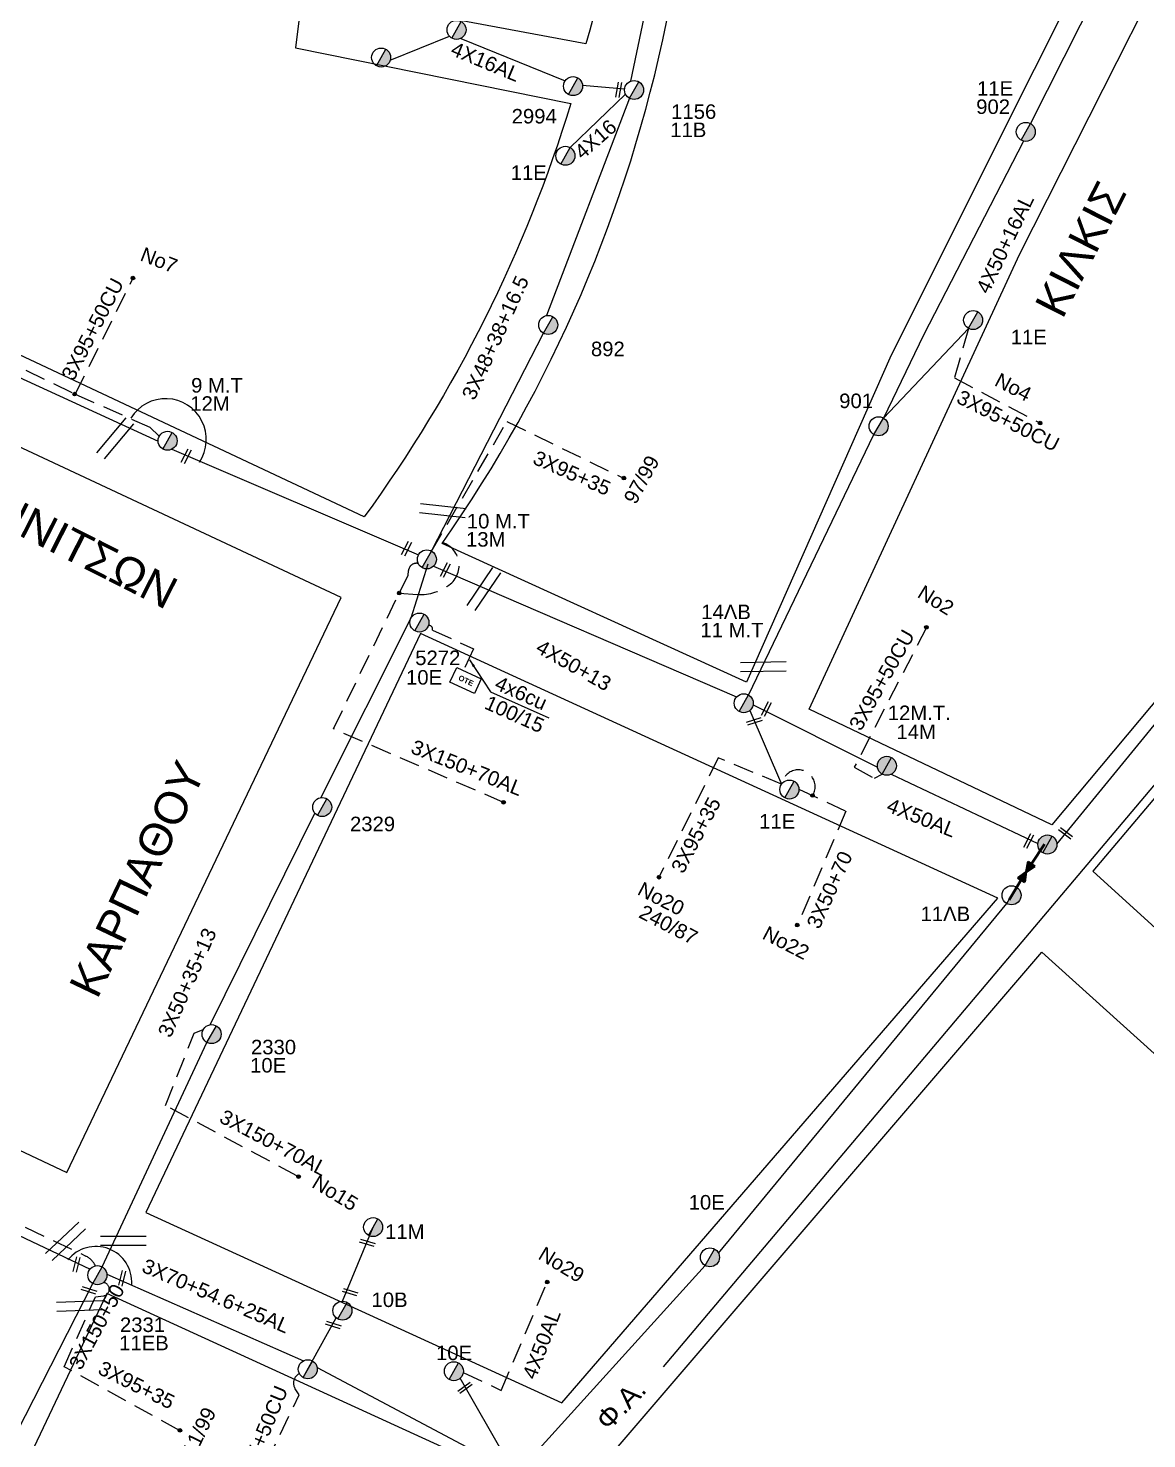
# Model space of a CAD drawing. Header units: millimetres. Extents: x 898 to 3196, y 765 to 1779.
# Drawn here: x 1349.9 to 1488.6, y 1105.9 to 1280.9 of the extents above; entities that cross this region are included whole.
import ezdxf
from ezdxf.enums import TextEntityAlignment as Align

# ---------------------------------------------------------------- set-up
doc = ezdxf.new("R2010")
doc.units = ezdxf.units.MM
doc.linetypes.add('DASHED', pattern=[19.05, 12.7, -6.35])
for name, color, linetype in [('Pillar OTE', 7, 'Continuous'), ('Γέφυρες Εναερίου Δικτύου', 7, 'DASHED'), ('Γυμνά εναέρια ΧΤ (3Φ)   4x16AL', 7, 'Continuous'), ('Γυμνά εναέρια ΧΤ (3Φ)   4x50AL', 7, 'Continuous'), ('Γυμνά εναέρια ΧΤ και ΦΟΠ (3Φ)   4x50+16AL', 7, 'Continuous'), ('Εναέρια παροχή ΧΤ 4x16', 7, 'SYN_LINE'), ('Επίτονοι', 7, 'Continuous'), ('Επιγραφές - Σχήματα', 7, 'Continuous'), ('Καλώδια ΧΤ   3x150+50AL', 7, 'DASHED'), ('Καλώδια ΧΤ   3x150+50CU', 7, 'DASHED'), ('Καλώδια ΧΤ   3x150+70AL', 7, 'DASHED'), ('Καλώδια ΧΤ   3x48+38+16.5', 7, 'DASHED'), ('Καλώδια ΧΤ   3x50+35+13', 7, 'SYN_LINE'), ('Καλώδια ΧΤ   3x95+35CU', 7, 'DASHED'), ('Καλώδια ΧΤ   3x95+50CU', 7, 'DASHED'), ('Καλώδια ΧΤ   4x50+13', 7, 'SYN_LINE'), ('Μηχανική τομή', 7, 'Continuous'), ('Στύλος Ξύλινος', 7, 'Continuous'), ('Στύλος Ξύλινος @ 1', 7, 'Continuous'), ('Στύλος ΦΜ', 7, 'Continuous'), ('Στύλος ΦΜ @ 1', 7, 'Continuous'), ('Συνδέσεις', 7, 'Continuous'), ('Συνεστραμμένα ΧΤ   3x70+54.6+25AL', 7, 'SYN_LINE'), ('Τομή', 7, 'Continuous'), ('Υπόβαθρο ΔΕΗ', 7, 'Continuous'), ('Υπόγεια Καλώδια Δικτύου ΧΤ   .10', 7, 'DASHED'), ('Υπόγεια καλώδια Παροχών ΧΤ   4x50AL', 7, 'DASHED'), ('Υπόγεια καλώδια Παροχών ΧΤ   4x6', 7, 'DASHED')]:
    doc.layers.add(name, color=color, linetype=linetype)
doc.styles.add('ar', font='arial.ttf')
doc.styles.get("Standard").update_dxf_attribs({"font": 'arial.ttf'})
doc.linetypes.add('SYN_LINE', pattern='A,0.5,-0.0001,["/\\/\\/\\/",Standard,S=0.1,R=0,X=0,Y=-0.05],-0.25', length=0.7501)
doc.dimstyles.new('ISO-25', dxfattribs={"dimtxt": 2.5, "dimasz": 2.5, "dimexe": 1.25, "dimexo": 0.625, "dimtad": 1, "dimtxsty": 'Standard', "dimcen": 2.5, "dimadec": 0, "dimazin": 0, "dimtfac": 1, "dimtmove": 0, "dimatfit": 3, "dimfxl": 1, "dimarcsym": 0})

# ---------------------------------------------------------------- blocks, each defined once
blk = doc.blocks.new('ΥΠΑΡΧΩΝ ΤΣΙΜΕΝΤΕΝΙΟΣ ΣΤΥΛΟΣ')
at = {"layer": 'Στύλος ΦΜ'}
blk.add_hatch(color=7, dxfattribs=at).paths.add_polyline_path([(-1.29, -2.28, 0.574793), (2.62, 0, 0.268822), (1.3, 2.27)])
at = {"layer": 'Στύλος ΦΜ', "color": 7}
blk.add_line((-1.29, -2.28), (1.3, 2.27), dxfattribs=at)
blk.add_circle((0, 0), 2.62, dxfattribs=at)
at = {"layer": 'Στύλος ΦΜ', "flags": 4}
for tag, p in [('ΑΡΙΘΜΟΣ', (-4.68, 8.05)), ('ΤΥΠΟΣ', (-4.91, 3.03))]:
    blk.add_attdef(tag, p, '', height=4, dxfattribs=at)
blk = doc.blocks.new('ΥΠΑΡΧΩΝ ΞΥΛΙΝΟΣ ΣΤΥΛΟΣ')
at = {"layer": 'Στύλος Ξύλινος'}
h = blk.add_hatch(color=7, dxfattribs=at)
h.paths.add_polyline_path([(-2.62, 0, 0.270008), (-1.29, -2.28), (1.3, 2.27, 0.576266)])
h.paths.add_polyline_path([(-1.29, -2.28, 0.574793), (2.62, 0, 0.268822), (1.3, 2.27)])
at = {"layer": 'Στύλος Ξύλινος', "color": 7}
blk.add_line((-1.29, -2.28), (1.3, 2.27), dxfattribs=at)
blk.add_circle((0, 0), 2.62, dxfattribs=at)
at = {"layer": 'Στύλος Ξύλινος', "flags": 4}
for tag, p in [('ΑΡΙΘΜΟΣ', (-4.91, 8.6)), ('ΤΥΠΟΣ', (-4.85, 3.39))]:
    blk.add_attdef(tag, p, '', height=4, dxfattribs=at)
blk = doc.blocks.new('ΤΟΜΗ')
at = {"layer": 'Τομή', "ltscale": 40}
for p, q in [((-5.68, 0), (5.68, 0)), ((5.68, -2.33), (-5.68, -2.33))]:
    blk.add_line(p, q, dxfattribs=at)
blk = doc.blocks.new('A$C76D1674A')
at = {"layer": 'Τομή', "xscale": 0.5, "yscale": 0.5, "zscale": 0.5}
blk.add_blockref('ΤΟΜΗ', (2.84, 1.17), dxfattribs=at)
blk = doc.blocks.new('_ΣΥΝΔΕΣΗ')
at = {"layer": 'Συνδέσεις', "linetype": 'SYN_LINE', "ltscale": 40}
blk.add_hatch(color=256, dxfattribs=at).paths.add_polyline_path([(0.5, -0.01, 1), (-0.5, -0.01, 1)])
at = {"layer": 'Συνδέσεις'}
blk.add_circle((0, -0.01), 0.5, dxfattribs=at)
blk = doc.blocks.new('ΜΗΧΑΝΙΚΗ ΤΟΜΗ')
at = {"layer": 'Μηχανική τομή', "ltscale": 40}
for p, q in [((-1.89, 0.78), (1.89, 0.78)), ((1.89, 0), (-1.89, 0))]:
    blk.add_line(p, q, dxfattribs=at)
blk = doc.blocks.new('ΕΠΙΤΟΝΟΣ')
at = {"layer": 'Επίτονοι', "lineweight": 40, "ltscale": 40}
blk.add_hatch(color=256, dxfattribs=at).paths.add_polyline_path([(-1.13, 6.47), (0, 9.1), (1.13, 6.47)])
for p, q in [((-1.13, 6.47), (0, 9.1)), ((0, 9.1), (1.13, 6.47)), ((1.13, 6.47), (-1.13, 6.47)), ((-1.13, 6.47), (0, 6.47)), ((0, 6.47), (0, 0))]:
    blk.add_line(p, q, dxfattribs=at)
blk = doc.blocks.new('PILLAR ΟΤΕ')
at = {"layer": 'Pillar OTE', "ltscale": 40}
blk.add_lwpolyline([(-3.31, 2.02), (3.39, 2.02), (3.39, -1.99), (-3.31, -1.99)], close=True, dxfattribs=at)
at = {"layer": 'Pillar OTE', "insert": (-1.81, 0.71), "char_height": 1.3575, "width": 109.961, "attachment_point": 1}
blk.add_mtext('{\\fArial|b1|i0|c161|p34;OTE}', dxfattribs=at)

msp = doc.modelspace()

# ---------------------------------------------------------------- linework, layer by layer
at = {"layer": 'Γέφυρες Εναερίου Δικτύου', "color": 27, "linetype": 'Continuous'}
msp.add_lwpolyline([(1455.96, 1232.54), (1466.51, 1243.66)], dxfattribs=at)
at = {"layer": 'Γυμνά εναέρια ΧΤ (3Φ)   4x16AL', "color": 85}
for points in [[(1394.81, 1276.94), (1402.14, 1279.9)], [(1403.54, 1279.62), (1416.48, 1274.34)], [(1418.63, 1273.84), (1423.87, 1273.37)]]:
    msp.add_lwpolyline(points, dxfattribs=at)
at = {"layer": 'Γυμνά εναέρια ΧΤ (3Φ)   4x50AL', "color": 173}
for points in [[(1439.81, 1196.99), (1455.23, 1189.25)], [(1439.4, 1196.27), (1443.32, 1187.13)], [(1456.92, 1188.36), (1475.13, 1179.78)]]:
    msp.add_lwpolyline(points, dxfattribs=at)
at = {"layer": 'Γυμνά εναέρια ΧΤ (3Φ)   4x50AL', "color": 30, "linetype": 'DASHED', "ltscale": 0.2}
msp.add_lwpolyline([(1403.86, 1114.18), (1408.56, 1111.94), (1414.24, 1125.31)], dxfattribs=at)
at = {"layer": 'Γυμνά εναέρια ΧΤ και ΦΟΠ (3Φ)   4x50+16AL', "color": 27, "linetype": 'Continuous'}
for points in [[(1484.49, 1289.48), (1474.21, 1269.05)], [(1473.34, 1266.89), (1460.95, 1242.81), (1455.96, 1232.54)], [(1439.23, 1198.19), (1454.79, 1230.5)]]:
    msp.add_lwpolyline(points, dxfattribs=at)
at = {"layer": 'Γυμνά εναέρια ΧΤ και ΦΟΠ (3Φ)   4x50+16AL', "color": 173, "linetype": 'Continuous'}
msp.add_lwpolyline([(1477.48, 1179.68), (1500.34, 1207.63)], dxfattribs=at)
at = {"layer": 'Γυμνά εναέρια ΧΤ και ΦΟΠ (3Φ)   4x50+16AL'}
for points in [[(1435.5, 1128.98), (1471.27, 1172.33)], [(1410.52, 1101.63), (1433.87, 1127.42)]]:
    msp.add_lwpolyline(points, dxfattribs=at)
at = {"layer": 'Γυμνά εναέρια ΧΤ και ΦΟΠ (3Φ)   4x50+16AL', "color": 30, "ltscale": 0.2}
msp.add_lwpolyline([(1327.74, 1141.13), (1357.57, 1127)], dxfattribs=at)
at = {"layer": 'Εναέρια παροχή ΧΤ 4x16', "color": 85, "ltscale": 20}
msp.add_lwpolyline([(1417.1, 1266.08), (1423.99, 1272.69)], dxfattribs=at)
at = {"layer": 'Επιγραφές - Σχήματα', "color": 85, "linetype": 'Continuous'}
msp.add_lwpolyline([(1540.42, 1247.32), (1428.65, 1114.88)], dxfattribs=at)
at = {"layer": 'Επιγραφές - Σχήματα', "linetype": 'Continuous'}
for centre, radius, start, end in [((1366.94, 1229.89), 5.05, 326.0613, 148.4475), ((1358.3, 1125.35), 4.45, 356.5414, 141.4301)]:
    msp.add_arc(centre, radius, start, end, dxfattribs=at)
at = {"layer": 'Καλώδια ΧΤ   3x150+50CU', "color": 151, "ltscale": 0.2}
msp.add_lwpolyline([(1296.5, 1261.67), (1296.49, 1260.83, 0.408726), (1299.31, 1257.94, -0.176694), (1304.61, 1255.86, 0.351262), (1309.24, 1255.64, -0.222992), (1312.65, 1256.3), (1334.6, 1245.75), (1335.78, 1246.47, -0.732431), (1339.3, 1243.43), (1355.74, 1235.51), (1364.97, 1231.4), (1366.16, 1230.29)], format="xyb", dxfattribs=at)
at = {"layer": 'Καλώδια ΧΤ   3x150+70AL', "color": 151, "ltscale": 0.2}
for points in [[(1395.91, 1210.81), (1398.18, 1210.66, 0.19069), (1402.27, 1211.97, 0.675657), (1400.62, 1217.21, 4.378194)], [(1408.86, 1184.87), (1387.77, 1193.98), (1395.91, 1210.81), (1397.02, 1213.03), (1397.07, 1213.63, -0.46664), (1398.29, 1214.49, -1)]]:
    msp.add_lwpolyline(points, format="xyb", dxfattribs=at)
msp.add_lwpolyline([(1383.21, 1138.56), (1366.93, 1147.3), (1370.5, 1156.26), (1371.62, 1156.71)], dxfattribs=at)
at = {"layer": 'Καλώδια ΧΤ   3x48+38+16.5', "color": 85, "linetype": 'Continuous'}
for points in [[(1432.31, 1311.27), (1424.61, 1274.32)], [(1424.46, 1272.2), (1414.18, 1245.24)], [(1399.93, 1216.03), (1413.81, 1243.06)]]:
    msp.add_lwpolyline(points, dxfattribs=at)
at = {"layer": 'Καλώδια ΧΤ   3x50+35+13', "color": 151, "linetype": 'Continuous'}
for points in [[(1386.19, 1185.45), (1397.39, 1207.75), (1399.49, 1214.47)], [(1372.48, 1157.3), (1385.44, 1183.55)], [(1359.06, 1127.26), (1372.06, 1155.1)]]:
    msp.add_lwpolyline(points, dxfattribs=at)
at = {"layer": 'Καλώδια ΧΤ   3x50+35+13', "color": 27, "linetype": 'Continuous'}
msp.add_lwpolyline([(1339.12, 1088.4), (1357.9, 1125.22)], dxfattribs=at)
at = {"layer": 'Καλώδια ΧΤ   3x95+35CU', "color": 27, "ltscale": 0.2}
msp.add_lwpolyline([(1368.66, 1106.97), (1354.37, 1114.89), (1358.24, 1123.54), (1359.23, 1123.67, 0.882102), (1359.22, 1125.33, 1.513583)], format="xyb", dxfattribs=at)
at = {"layer": 'Καλώδια ΧΤ   3x95+50CU', "color": 151, "ltscale": 0.2}
for points in [[(1355.74, 1235.51), (1362.94, 1249.91)], [(1399.93, 1216.03), (1409.27, 1232.1), (1423.97, 1224.97)]]:
    msp.add_lwpolyline(points, dxfattribs=at)
at = {"layer": 'Καλώδια ΧΤ   3x95+50CU', "color": 27, "ltscale": 0.2}
msp.add_lwpolyline([(1466.51, 1243.66), (1464.76, 1237.53), (1475.4, 1231.9)], dxfattribs=at)
at = {"layer": 'Καλώδια ΧΤ   3x95+50CU', "color": 173, "ltscale": 0.2}
for points in [[(1461.31, 1206.57), (1452.35, 1189.23), (1454.85, 1187.86), (1455.81, 1188.39)], [(1443.32, 1187.13), (1435.46, 1190.4), (1428.13, 1175.57)], [(1445.48, 1186.5), (1451.29, 1183.78), (1445.28, 1169.64)]]:
    msp.add_lwpolyline(points, dxfattribs=at)
at = {"layer": 'Καλώδια ΧΤ   3x95+50CU', "color": 30, "ltscale": 0.2}
msp.add_lwpolyline([(1377.82, 1099.62), (1383.51, 1111.42), (1383.01, 1112.16, -0.463018), (1383.54, 1114.01, -0.215598)], format="xyb", dxfattribs=at)
at = {"layer": 'Καλώδια ΧΤ   3x95+50CU', "color": 173, "ltscale": 0.2}
msp.add_arc((1445.42, 1186.83), 2.08, 327.2457, 175.3847, dxfattribs=at)
at = {"layer": 'Καλώδια ΧΤ   4x50+13', "color": 27, "linetype": 'Continuous'}
msp.add_lwpolyline([(1337.47, 1242.76), (1366.01, 1229.66)], dxfattribs=at)
at = {"layer": 'Καλώδια ΧΤ   4x50+13', "color": 151, "linetype": 'Continuous'}
msp.add_lwpolyline([(1367.72, 1228.67), (1398.31, 1215.57)], dxfattribs=at)
at = {"layer": 'Καλώδια ΧΤ   4x50+13', "color": 173, "linetype": 'Continuous'}
msp.add_lwpolyline([(1400.18, 1214.18), (1437.76, 1197.95)], dxfattribs=at)
at = {"layer": 'Συνεστραμμένα ΧΤ   3x70+54.6+25AL', "color": 30, "ltscale": 12}
msp.add_lwpolyline([(1388.86, 1123.01), (1392.68, 1132.2)], dxfattribs=at)
at = {"layer": 'Συνεστραμμένα ΧΤ   3x70+54.6+25AL', "color": 30, "ltscale": 20}
for points in [[(1359.65, 1126.38), (1384.06, 1115.63)], [(1385.73, 1114.81), (1407.52, 1103.23)]]:
    msp.add_lwpolyline(points, dxfattribs=at)
at = {"layer": 'Συνεστραμμένα ΧΤ   3x70+54.6+25AL', "color": 30, "ltscale": 10}
msp.add_lwpolyline([(1384, 1113.55), (1388.11, 1120.94)], dxfattribs=at)
at = {"layer": 'Συνεστραμμένα ΧΤ   3x70+54.6+25AL', "color": 30, "ltscale": 15}
msp.add_lwpolyline([(1409.21, 1103.41), (1403.47, 1113.45)], dxfattribs=at)
at = {"layer": 'Υπόβαθρο ΔΕΗ'}
for points in [[(1391.57, 1220.28), (1308.7, 1259.22, 0.209274), (1336.66, 1335.43), (1424.66, 1334.36, -0.092208), (1419.05, 1278.94), (1383.92, 1285.5), (1383.05, 1278.45), (1417.19, 1271.53, -0.083451), (1391.57, 1220.28, 1.237642)], [(1401.23, 1216.97, 0.102622), (1429.06, 1281.62, 0.033926), (1437.37, 1333.99), (1441.2, 1334.49), (1492.41, 1311.25), (1456.91, 1240.32), (1438.97, 1199.77), (1401.23, 1216.97)]]:
    msp.add_lwpolyline(points, format="xyb", dxfattribs=at)
for points in [[(1481.92, 1176.33), (1540.92, 1122.68), (1666.41, 1262.06), (1684.76, 1282.43), (1621.19, 1336.32), (1527.25, 1229.94)], [(1271.93, 1178.05), (1354.68, 1138.99), (1388.73, 1210.27), (1305.73, 1249.08)], [(1398.54, 1205.82), (1364.5, 1134.01), (1416.08, 1110.4), (1470.15, 1172.98)], [(1475.6, 1166.3), (1533.86, 1113.77), (1463.97, 1030.69), (1383.03, 932.68), (1338.34, 879.29), (1298.74, 928.7), (1318.28, 953.18), (1305.17, 966.53), (1368.05, 1040.81)], [(1325.73, 1052.45), (1355.55, 1038.48), (1408.53, 1101.6), (1359.67, 1123.97)]]:
    msp.add_lwpolyline(points, close=True, dxfattribs=at)
for points in [[(1446.77, 1196.43), (1472.86, 1252.8), (1500.49, 1307.52), (1560.72, 1279.83), (1504.67, 1215.34), (1476.84, 1182.09), (1446.77, 1196.43)], [(1407.24, 1198.6), (1414.48, 1195.34)]]:
    msp.add_lwpolyline(points, dxfattribs=at)
at = {"layer": 'Υπόγεια Καλώδια Δικτύου ΧΤ   .10', "color": 62, "ltscale": 0.2}
msp.add_lwpolyline([(1308.27, 1151.85), (1357.05, 1128.61, -0.176903), (1358.24, 1127.4, -1.56424)], format="xyb", dxfattribs=at)
at = {"layer": 'Υπόγεια καλώδια Παροχών ΧΤ   4x6', "color": 151, "linetype": 'DASHED', "ltscale": 0.2}
msp.add_lwpolyline([(1399.53, 1206.79, -0.598993), (1400.03, 1206.24), (1405.12, 1203.9), (1403.91, 1201.27)], format="xyb", dxfattribs=at)

# ---------------------------------------------------------------- block references
at = {"layer": 'Pillar OTE', "xscale": 0.5, "yscale": 0.5, "zscale": 0.5, "rotation": 335.045342014385}
msp.add_blockref('PILLAR ΟΤΕ', (1404.13, 1199.99), dxfattribs=at)
at = {"layer": 'Γυμνά εναέρια ΧΤ και ΦΟΠ (3Φ)   4x50+16AL', "color": 27, "linetype": 'Continuous', "lineweight": 50, "rotation": 0.8935421508767228}
msp.add_blockref('A$C76D1674A', (1438.24, 1201.07), dxfattribs=at)
at = {"layer": 'Επίτονοι'}
for p, xscale, yscale, zscale, rotation in [((1475.93, 1179.69), -0.4499999999998109, 0.4500000000004054, 0.45, 146.6278054469642), ((1471.54, 1172.77), 0.4499999999998254, 0.4499999999998254, 0.4499999999998254, 328.5730088238251)]:
    msp.add_blockref('ΕΠΙΤΟΝΟΣ', p, dxfattribs=dict(at, xscale=xscale, yscale=yscale, zscale=zscale, rotation=rotation))
at = {"layer": 'Καλώδια ΧΤ   4x50+13', "color": 27, "linetype": 'Continuous', "lineweight": 50, "rotation": 50.1699138996753}
msp.add_blockref('A$C76D1674A', (1359.33, 1227.47), dxfattribs=at)
at = {"layer": 'Καλώδια ΧΤ   4x50+13', "color": 5, "linetype": 'Continuous', "lineweight": 50}
for p, rotation in [((1398.43, 1220.76), 353.8586763159785), ((1405.29, 1208.65), 55.6841439901221)]:
    msp.add_blockref('A$C76D1674A', p, dxfattribs=dict(at, rotation=rotation))
at = {"layer": 'Μηχανική τομή'}
for p, xscale, yscale, zscale, rotation in [((1422.95, 1273.28), 0.5000000000001592, 0.5000000000001592, 0.5000000000001592, 259.8844366709827), ((1369.32, 1227.89), 0.4999999999999432, 0.4999999999999432, 0.4999999999999432, 242.7265602001701), ((1396.64, 1216.44), 0.4999999999999432, 0.4999999999999432, 0.4999999999999432, 242.7265602001701), ((1401.45, 1213.77), 0.4999999999999432, 0.4999999999999432, 0.4999999999999432, 242.7265602001701), ((1441.26, 1196.54), 0.4999999999999432, 0.4999999999999432, 0.4999999999999432, 242.7265602001701), ((1439.9, 1195.11), 0.4999999999999852, 0.4999999999999852, 0.4999999999999852, 197.7311221243829), ((1473.81, 1180.16), 0.4999999999999432, 0.4999999999999432, 0.4999999999999432, 242.7265602001701), ((1478.67, 1181.2), 0.5000000000000188, 0.5000000000000188, 0.5000000000000188, 143.1421476643767), ((1391.91, 1130.06), 0.4999999999997929, 0.4999999999997929, 0.4999999999997929, 342.5305393697067), ((1355.71, 1127.61), 0.4999999999999782, 0.4999999999999782, 0.4999999999999782, 256.107350695686), ((1361.36, 1125.9), 0.4999999999999782, 0.4999999999999782, 0.4999999999999782, 256.107350695686), ((1357.39, 1124.17), 0.4999999999997929, 0.4999999999997929, 0.4999999999997929, 342.5305393697067), ((1389.77, 1123.95), 0.4999999999997929, 0.4999999999997929, 0.4999999999997929, 342.5305393697067), ((1387.69, 1119.86), 0.4999999999997929, 0.4999999999997929, 0.4999999999997929, 342.5305393697067), ((1404.19, 1112.11), 0.4999999999998523, 0.4999999999998523, 0.4999999999998523, 36.68817416462144)]:
    msp.add_blockref('ΜΗΧΑΝΙΚΗ ΤΟΜΗ', p, dxfattribs=dict(at, xscale=xscale, yscale=yscale, zscale=zscale, rotation=rotation))
at = {"layer": 'Στύλος Ξύλινος @ 1', "ltscale": 40}
ref = msp.add_blockref('ΥΠΑΡΧΩΝ ΞΥΛΙΝΟΣ ΣΤΥΛΟΣ', (1456.39, 1189.41), dxfattribs=dict(at, xscale=0.4499999999998181, yscale=0.4499999999998181, zscale=0.4499999999998181))
ref.add_attrib('ΤΥΠΟΣ', '12Μ.Τ.', (1456.5, 1195.08), dxfattribs={"layer": 'Στύλος Ξύλινος', "height": 1.8, "flags": 4})
ref.add_attrib('ΑΡΙΘΜΟΣ', '14Μ', (1457.58, 1192.72), dxfattribs={"layer": 'Στύλος Ξύλινος', "height": 1.8, "flags": 4})
at = {"layer": 'Στύλος Ξύλινος @ 1', "ltscale": 40, "xscale": 0.4499999999998181, "yscale": 0.4499999999998181, "zscale": 0.4499999999998181}
msp.add_blockref('ΥΠΑΡΧΩΝ ΞΥΛΙΝΟΣ ΣΤΥΛΟΣ', (1476.3, 1179.65), dxfattribs=at)
at = {"layer": 'Στύλος ΦΜ @ 1', "ltscale": 40}
ref = msp.add_blockref('ΥΠΑΡΧΩΝ ΤΣΙΜΕΝΤΕΝΙΟΣ ΣΤΥΛΟΣ', (1403.02, 1280.68), dxfattribs=dict(at, xscale=0.4499999999998181, yscale=0.4499999999998181, zscale=0.4499999999998181))
ref.add_attrib('ΤΥΠΟΣ', '11E', (1400.81, 1282.04), dxfattribs={"layer": 'Στύλος ΦΜ', "height": 1.8, "flags": 4})
at = {"layer": 'Στύλος ΦΜ @ 1', "ltscale": 40, "xscale": 0.4499999999998181, "yscale": 0.4499999999998181, "zscale": 0.4499999999998181}
for p in [(1393.67, 1277.25), (1384.58, 1114.57)]:
    msp.add_blockref('ΥΠΑΡΧΩΝ ΤΣΙΜΕΝΤΕΝΙΟΣ ΣΤΥΛΟΣ', p, dxfattribs=at)
at = {"layer": 'Στύλος ΦΜ @ 1', "ltscale": 40}
ref = msp.add_blockref('ΥΠΑΡΧΩΝ ΤΣΙΜΕΝΤΕΝΙΟΣ ΣΤΥΛΟΣ', (1417.47, 1273.7), dxfattribs=dict(at, xscale=0.4499999999998181, yscale=0.4499999999998181, zscale=0.4499999999998181))
ref.add_attrib('ΤΥΠΟΣ', '2994', (1409.86, 1269.07), dxfattribs={"layer": 'Στύλος ΦΜ', "height": 1.8, "flags": 4})
ref = msp.add_blockref('ΥΠΑΡΧΩΝ ΤΣΙΜΕΝΤΕΝΙΟΣ ΣΤΥΛΟΣ', (1425.04, 1273.22), dxfattribs=dict(at, xscale=0.4499999999998181, yscale=0.4499999999998181, zscale=0.4499999999998181))
ref.add_attrib('ΤΥΠΟΣ', '11Β', (1429.53, 1267.38), dxfattribs={"layer": 'Στύλος ΦΜ', "height": 1.8, "flags": 4})
ref.add_attrib('ΑΡΙΘΜΟΣ', '1156', (1429.64, 1269.64), dxfattribs={"layer": 'Στύλος ΦΜ', "height": 1.8, "flags": 4})
ref = msp.add_blockref('ΥΠΑΡΧΩΝ ΤΣΙΜΕΝΤΕΝΙΟΣ ΣΤΥΛΟΣ', (1473.62, 1268.03), dxfattribs=dict(at, xscale=0.4499999999998181, yscale=0.4499999999998181, zscale=0.4499999999998181))
ref.add_attrib('ΤΥΠΟΣ', '902', (1467.47, 1270.25), dxfattribs={"layer": 'Στύλος ΦΜ', "height": 1.8, "flags": 4})
ref.add_attrib('ΑΡΙΘΜΟΣ', '11E', (1467.57, 1272.51), dxfattribs={"layer": 'Στύλος ΦΜ', "height": 1.8, "flags": 4})
ref = msp.add_blockref('ΥΠΑΡΧΩΝ ΤΣΙΜΕΝΤΕΝΙΟΣ ΣΤΥΛΟΣ', (1416.52, 1265.06), dxfattribs=dict(at, xscale=0.4499999999998181, yscale=0.4499999999998181, zscale=0.4499999999998181))
ref.add_attrib('ΤΥΠΟΣ', '11E', (1409.74, 1262.07), dxfattribs={"layer": 'Στύλος ΦΜ', "height": 1.8, "flags": 4})
ref = msp.add_blockref('ΥΠΑΡΧΩΝ ΤΣΙΜΕΝΤΕΝΙΟΣ ΣΤΥΛΟΣ', (1467.09, 1244.69), dxfattribs=dict(at, xscale=0.4499999999998181, yscale=0.4499999999998181, zscale=0.4499999999998181))
ref.add_attrib('ΤΥΠΟΣ', '11E', (1471.74, 1241.68), dxfattribs={"layer": 'Στύλος ΦΜ', "height": 1.8, "flags": 4})
ref = msp.add_blockref('ΥΠΑΡΧΩΝ ΤΣΙΜΕΝΤΕΝΙΟΣ ΣΤΥΛΟΣ', (1414.39, 1244.08), dxfattribs=dict(at, xscale=0.4499999999998181, yscale=0.4499999999998181, zscale=0.4499999999998181))
ref.add_attrib('ΤΥΠΟΣ', '892', (1419.69, 1240.21), dxfattribs={"layer": 'Στύλος ΦΜ', "height": 1.8, "flags": 4})
ref = msp.add_blockref('ΥΠΑΡΧΩΝ ΤΣΙΜΕΝΤΕΝΙΟΣ ΣΤΥΛΟΣ', (1367.19, 1229.72), dxfattribs=dict(at, xscale=0.4499999999998181, yscale=0.4499999999998181, zscale=0.4499999999998181))
ref.add_attrib('ΤΥΠΟΣ', '12M', (1370, 1233.44), dxfattribs={"layer": 'Στύλος ΦΜ', "height": 1.8, "flags": 4})
ref.add_attrib('ΑΡΙΘΜΟΣ', '9 M.T', (1370.11, 1235.7), dxfattribs={"layer": 'Στύλος ΦΜ', "height": 1.8, "flags": 4})
ref = msp.add_blockref('ΥΠΑΡΧΩΝ ΤΣΙΜΕΝΤΕΝΙΟΣ ΣΤΥΛΟΣ', (1455.37, 1231.52), dxfattribs=dict(at, xscale=0.4499999999998181, yscale=0.4499999999998181, zscale=0.4499999999998181))
ref.add_attrib('ΤΥΠΟΣ', '901', (1450.48, 1233.77), dxfattribs={"layer": 'Στύλος ΦΜ', "height": 1.8, "flags": 4})
ref = msp.add_blockref('ΥΠΑΡΧΩΝ ΤΣΙΜΕΝΤΕΝΙΟΣ ΣΤΥΛΟΣ', (1399.34, 1215.01), dxfattribs=dict(at, xscale=0.4499999999998181, yscale=0.4499999999998181, zscale=0.4499999999998181))
ref.add_attrib('ΤΥΠΟΣ', '13M', (1404.2, 1216.59), dxfattribs={"layer": 'Στύλος ΦΜ', "height": 1.8, "flags": 4})
ref.add_attrib('ΑΡΙΘΜΟΣ', '10 M.T', (1404.3, 1218.85), dxfattribs={"layer": 'Στύλος ΦΜ', "height": 1.8, "flags": 4})
ref = msp.add_blockref('ΥΠΑΡΧΩΝ ΤΣΙΜΕΝΤΕΝΙΟΣ ΣΤΥΛΟΣ', (1438.64, 1197.17), dxfattribs=dict(at, xscale=0.4499999999998181, yscale=0.4499999999998181, zscale=0.4499999999998181))
ref.add_attrib('ΤΥΠΟΣ', '11 M.T', (1433.26, 1205.34), dxfattribs={"layer": 'Στύλος ΦΜ', "height": 1.8, "flags": 4})
ref.add_attrib('ΑΡΙΘΜΟΣ', '14ΛB', (1433.37, 1207.6), dxfattribs={"layer": 'Στύλος ΦΜ', "height": 1.8, "flags": 4})
ref = msp.add_blockref('ΥΠΑΡΧΩΝ ΤΣΙΜΕΝΤΕΝΙΟΣ ΣΤΥΛΟΣ', (1398.42, 1207.18), dxfattribs=dict(at, xscale=0.4499999999998181, yscale=0.4499999999998181, zscale=0.4499999999998181))
ref.add_attrib('ΤΥΠΟΣ', '5272', (1397.9, 1201.9), dxfattribs={"layer": 'Στύλος ΦΜ', "height": 1.8, "flags": 4})
ref.add_attrib('ΑΡΙΘΜΟΣ', '10Ε', (1396.76, 1199.48), dxfattribs={"layer": 'Στύλος ΦΜ', "height": 1.8, "flags": 4})
ref = msp.add_blockref('ΥΠΑΡΧΩΝ ΤΣΙΜΕΝΤΕΝΙΟΣ ΣΤΥΛΟΣ', (1444.3, 1186.47), dxfattribs=dict(at, xscale=0.4499999999998181, yscale=0.4499999999998181, zscale=0.4499999999998181))
ref.add_attrib('ΤΥΠΟΣ', '11E', (1440.55, 1181.62), dxfattribs={"layer": 'Στύλος ΦΜ', "height": 1.8, "flags": 4})
ref = msp.add_blockref('ΥΠΑΡΧΩΝ ΤΣΙΜΕΝΤΕΝΙΟΣ ΣΤΥΛΟΣ', (1386.36, 1184.29), dxfattribs=dict(at, xscale=0.4499999999998181, yscale=0.4499999999998181, zscale=0.4499999999998181))
ref.add_attrib('ΤΥΠΟΣ', '2329', (1389.81, 1181.3), dxfattribs={"layer": 'Στύλος ΦΜ', "height": 1.8, "flags": 4})
ref = msp.add_blockref('ΥΠΑΡΧΩΝ ΤΣΙΜΕΝΤΕΝΙΟΣ ΣΤΥΛΟΣ', (1471.85, 1173.35), dxfattribs=dict(at, xscale=0.4499999999998181, yscale=0.4499999999998181, zscale=0.4499999999998181))
ref.add_attrib('ΤΥΠΟΣ', '11ΛB', (1460.57, 1170.15), dxfattribs={"layer": 'Στύλος ΦΜ', "height": 1.8, "flags": 4})
ref = msp.add_blockref('ΥΠΑΡΧΩΝ ΤΣΙΜΕΝΤΕΝΙΟΣ ΣΤΥΛΟΣ', (1372.65, 1156.13), dxfattribs=dict(at, xscale=0.4499999999998181, yscale=0.4499999999998181, zscale=0.4499999999998181))
ref.add_attrib('ΤΥΠΟΣ', '10E', (1377.42, 1151.37), dxfattribs={"layer": 'Στύλος ΦΜ', "height": 1.8, "flags": 4})
ref.add_attrib('ΑΡΙΘΜΟΣ', '2330', (1377.53, 1153.63), dxfattribs={"layer": 'Στύλος ΦΜ', "height": 1.8, "flags": 4})
ref = msp.add_blockref('ΥΠΑΡΧΩΝ ΤΣΙΜΕΝΤΕΝΙΟΣ ΣΤΥΛΟΣ', (1434.45, 1128.45), dxfattribs=dict(at, xscale=0.4499999999998181, yscale=0.4499999999998181, zscale=0.4499999999998181))
ref.add_attrib('ΤΥΠΟΣ', '10E', (1431.81, 1134.38), dxfattribs={"layer": 'Στύλος ΦΜ', "height": 1.8, "flags": 4})
ref = msp.add_blockref('ΥΠΑΡΧΩΝ ΤΣΙΜΕΝΤΕΝΙΟΣ ΣΤΥΛΟΣ', (1392.68, 1132.2), dxfattribs=dict(at, xscale=0.4499999999998181, yscale=0.4499999999998181, zscale=0.4499999999998181))
ref.add_attrib('ΤΥΠΟΣ', '11M', (1394.16, 1130.74), dxfattribs={"layer": 'Στύλος ΦΜ', "height": 1.8, "flags": 4})
ref = msp.add_blockref('ΥΠΑΡΧΩΝ ΤΣΙΜΕΝΤΕΝΙΟΣ ΣΤΥΛΟΣ', (1358.48, 1126.24), dxfattribs=dict(at, xscale=0.4499999999998181, yscale=0.4499999999998181, zscale=0.4499999999998181))
ref.add_attrib('ΤΥΠΟΣ', '11EB', (1361.18, 1116.93), dxfattribs={"layer": 'Στύλος ΦΜ', "height": 1.8, "flags": 4})
ref.add_attrib('ΑΡΙΘΜΟΣ', '2331', (1361.28, 1119.19), dxfattribs={"layer": 'Στύλος ΦΜ', "height": 1.8, "flags": 4})
ref = msp.add_blockref('ΥΠΑΡΧΩΝ ΤΣΙΜΕΝΤΕΝΙΟΣ ΣΤΥΛΟΣ', (1388.87, 1121.84), dxfattribs=dict(at, xscale=0.4499999999998181, yscale=0.4499999999998181, zscale=0.4499999999998181))
ref.add_attrib('ΤΥΠΟΣ', '10B', (1392.48, 1122.29), dxfattribs={"layer": 'Στύλος ΦΜ', "height": 1.8, "flags": 4})
ref = msp.add_blockref('ΥΠΑΡΧΩΝ ΤΣΙΜΕΝΤΕΝΙΟΣ ΣΤΥΛΟΣ', (1402.69, 1114.33), dxfattribs=dict(at, xscale=0.4499999999998181, yscale=0.4499999999998181, zscale=0.4499999999998181))
ref.add_attrib('ΤΥΠΟΣ', '10E', (1400.48, 1115.7), dxfattribs={"layer": 'Στύλος ΦΜ', "height": 1.8, "flags": 4})
at = {"layer": 'Συνδέσεις', "xscale": 0.4500000000000455, "yscale": 0.4500000000000455, "zscale": 0.4500000000000455}
for p in [(1362.89, 1249.91), (1355.66, 1235.51), (1475.4, 1231.92), (1423.78, 1225.09), (1395.91, 1210.83), (1461.3, 1206.59), (1408.86, 1184.9), (1447.16, 1185.73), (1428.13, 1175.59), (1445.28, 1169.66), (1383.43, 1138.47), (1414.27, 1125.38), (1368.72, 1107)]:
    msp.add_blockref('_ΣΥΝΔΕΣΗ', p, dxfattribs=at)
at = {"layer": 'Συνεστραμμένα ΧΤ   3x70+54.6+25AL', "color": 30, "lineweight": 50, "ltscale": 20}
for p, rotation in [((1352.86, 1128.07), 43.25811009534668), ((1353.47, 1121.74), 2.099607039551342)]:
    msp.add_blockref('A$C76D1674A', p, dxfattribs=dict(at, rotation=rotation))
msp.add_blockref('A$C76D1674A', (1358.86, 1129.92), dxfattribs=at)

# ---------------------------------------------------------------- texts
at = {"layer": 'Γυμνά εναέρια ΧΤ (3Φ)   4x16AL', "linetype": 'Continuous'}
msp.add_text('4X16AL', height=1.8, rotation=337.4213, dxfattribs=at).set_placement((1406.63, 1276.74), align=Align.MIDDLE)
at = {"layer": 'Γυμνά εναέρια ΧΤ (3Φ)   4x50AL', "linetype": 'Continuous'}
for rotation, p in [(338.2825, (1460.7, 1182.98)), (69.1708, (1413.56, 1117.68))]:
    msp.add_text('4X50AL', height=1.8, rotation=rotation, dxfattribs=at).set_placement(p, align=Align.MIDDLE)
at = {"layer": 'Γυμνά εναέρια ΧΤ και ΦΟΠ (3Φ)   4x50+16AL', "linetype": 'Continuous'}
msp.add_text('4X50+16AL', height=1.8, rotation=64.4206, dxfattribs=at).set_placement((1471.04, 1254.16), align=Align.MIDDLE)
at = {"layer": 'Εναέρια παροχή ΧΤ 4x16', "linetype": 'Continuous'}
msp.add_text('4X16', height=1.8, rotation=41.1684, dxfattribs=at).set_placement((1420.26, 1267.12), align=Align.MIDDLE)
at = {"layer": 'Επιγραφές - Σχήματα', "linetype": 'Continuous', "attachment_point": 1, "style": 'ar'}
for s, insert, char_height, width, rotation in [('ΚΙΛΚΙΣ', (1474.61, 1246.51), 4, 34.0686, 63.0549), ('Νο7', (1364.31, 1253.8), 1.8, 8.3548, 338.6738), ('Νο4', (1470.43, 1238.23), 1.8, 8.3548, 332.7645), ('ΓΙΑΝΝΙΤΣΩΝ', (1339.31, 1227.23), 4, 36.5107, 333.1565), ('97/99', (1423.66, 1222.58), 1.8, 8.3548, 61.3322), ('Νο2', (1460.98, 1211.93), 1.8, 15.5652, 328.3619), ('ΚΑΡΠΑΘΟΥ', (1354.86, 1162.08), 4, 36.5107, 64.4994), ('Νο20', (1426.14, 1175.11), 1.8, 8.3548, 332.7645), ('240/87', (1426.31, 1172.27), 1.8, 8.3548, 332.7645), ('Νο22', (1441.63, 1169.63), 1.8, 8.3548, 332.7645), ('Νο15', (1385.87, 1138.76), 1.8, 16.3561, 328.8261), ('Νο29', (1413.94, 1129.88), 1.8, 16.3561, 328.8261), ('3Χ95+35', (1359.21, 1115.7), 1.8, 8.134, 333.4386), ('311/99', (1368.29, 1103.14), 1.8, 16.3561, 64.0233)]:
    msp.add_mtext(s, dxfattribs=dict(at, insert=insert, char_height=char_height, width=width, rotation=rotation))
at = {"layer": 'Επιγραφές - Σχήματα', "color": 85, "linetype": 'Continuous', "insert": (1420.05, 1108.53), "char_height": 2.5, "width": 5.0748, "attachment_point": 1, "rotation": 46.0949, "style": 'ar'}
msp.add_mtext('Φ.A.', dxfattribs=at)
at = {"layer": 'Καλώδια ΧΤ   3x150+50AL', "linetype": 'Continuous', "insert": (1354.86, 1115.2), "char_height": 1.8, "width": 8.134, "attachment_point": 1, "rotation": 61.5908, "style": 'ar'}
msp.add_mtext('3Χ150+50', dxfattribs=at)
at = {"layer": 'Καλώδια ΧΤ   3x150+70AL', "linetype": 'Continuous'}
for rotation, p in [(338.2158, (1404.33, 1189.17)), (332.1233, (1380.34, 1142.67))]:
    msp.add_text('3X150+70AL', height=1.8, rotation=rotation, dxfattribs=at).set_placement(p, align=Align.MIDDLE)
at = {"layer": 'Καλώδια ΧΤ   3x48+38+16.5', "linetype": 'Continuous'}
msp.add_text('3X48+38+16.5', height=1.8, rotation=65.6112, dxfattribs=at).set_placement((1407.83, 1242.51), align=Align.MIDDLE)
at = {"layer": 'Καλώδια ΧΤ   3x50+35+13', "linetype": 'Continuous'}
msp.add_text('3X50+35+13', height=1.8, rotation=66.4494, dxfattribs=at).set_placement((1369.61, 1162.53), align=Align.MIDDLE)
at = {"layer": 'Καλώδια ΧΤ   3x95+50CU', "linetype": 'Continuous'}
for s, rotation, p in [('3X95+50CU', 62.8095, (1357.88, 1243.57)), ('3X95+50CU', 333.2207, (1471.44, 1232.21)), ('3X95+35', 336.3308, (1417.34, 1225.72)), ('3X95+50CU', 60.6874, (1455.76, 1200.06)), ('3X95+35', 62.0821, (1432.71, 1180.82)), ('3X50+70', 65.6402, (1449.28, 1174.03)), ('3X95+50CU', 67.4788, (1378.7, 1106.02))]:
    msp.add_text(s, height=1.8, rotation=rotation, dxfattribs=at).set_placement(p, align=Align.MIDDLE)
at = {"layer": 'Καλώδια ΧΤ   4x50+13', "linetype": 'Continuous'}
msp.add_text('4X50+13', height=1.8, rotation=330.5561, dxfattribs=at).set_placement((1417.56, 1201.88), align=Align.MIDDLE)
at = {"layer": 'Συνεστραμμένα ΧΤ   3x70+54.6+25AL', "linetype": 'Continuous'}
msp.add_text('3X70+54.6+25AL', height=1.8, rotation=336.7357, dxfattribs=at).set_placement((1373.2, 1123.67), align=Align.MIDDLE)
at = {"layer": 'Υπόγεια καλώδια Παροχών ΧΤ   4x50AL', "color": 7, "ltscale": 0.2, "char_height": 1.8, "attachment_point": 1, "rotation": 335.9161}
for s, insert in [('4x6cu', (1408.34, 1200.63)), ('100/15', (1407.08, 1198.21))]:
    msp.add_mtext_dynamic_manual_height_columns(s, width=1.8, gutter_width=12.5, heights=[0.118], dxfattribs=dict(at, insert=insert))

# ---------------------------------------------------------------- leaders
at = {"layer": 'Επιγραφές - Σχήματα', "ltscale": 40}
msp.add_leader([(1404.64, 1202.55), (1407.24, 1198.6)], dimstyle='ISO-25', override={"dimasz": 1, "dimtad": 0}, dxfattribs=at)

doc.saveas('drawing.dxf')
